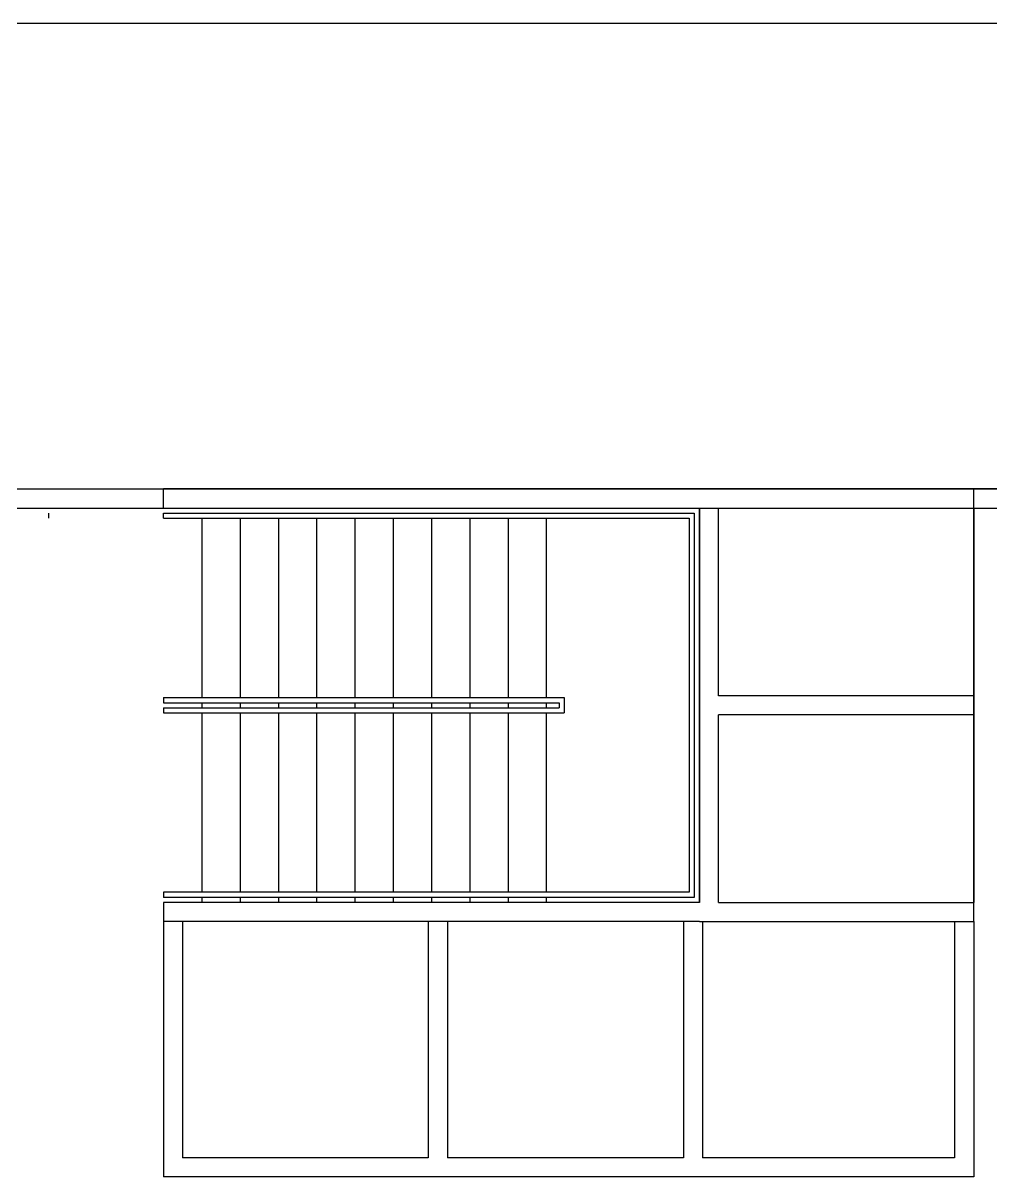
# Model space of a CAD drawing. Header units: inches. Extents: x -55 to 844, y -103 to 167.
# Drawn here: x 652.9 to 660.49, y 57.66 to 66.7 of the extents above; entities that cross this region are included whole.
import ezdxf

# ---------------------------------------------------------------- set-up
doc = ezdxf.new("R2010")
doc.units = ezdxf.units.IN
doc.header["$MEASUREMENT"] = 0
doc.layers.add('VISTA', color=3, linetype='Continuous')

# ---------------------------------------------------------------- blocks, each defined once
blk = doc.blocks.new('gdfsf')
for p, q in [((257.9996, 16.3714), (251.6496, 16.3714)), ((251.6496, 16.2214), (251.6496, 16.3714)), ((257.9996, 12.9814), (257.9996, 16.3714)), ((251.6496, 16.2214), (255.8496, 16.2214)), ((255.8496, 13.1314), (255.8496, 16.2214)), ((255.9996, 14.7514), (255.9996, 16.2214)), ((257.9996, 16.2214), (257.9996, 13.1314)), ((250.7496, 16.1814), (250.7496, 16.1414)), ((251.6496, 16.1814), (255.8096, 16.1814)), ((251.6496, 16.1414), (251.6496, 16.1814)), ((251.6496, 16.1414), (255.7696, 16.1414)), ((251.6496, 14.7363), (254.7896, 14.7363)), ((251.6496, 14.7363), (251.6496, 14.6963)), ((257.9996, 14.7514), (255.9996, 14.7514)), ((251.6496, 14.6963), (254.7496, 14.6963)), ((251.6496, 14.6563), (254.7496, 14.6563)), ((251.6496, 14.6563), (251.6496, 14.6163)), ((252.2496, 14.6963), (252.2496, 14.6563)), ((251.6496, 14.6163), (254.7896, 14.6163)), ((255.9996, 13.1314), (255.9996, 14.6014)), ((257.9996, 14.6014), (255.9996, 14.6014)), ((255.7696, 13.2114), (251.6496, 13.2114)), ((251.6496, 13.2114), (251.6496, 13.1714)), ((255.8096, 13.1714), (251.6496, 13.1714)), ((255.8496, 13.1314), (251.6496, 13.1314)), ((251.6496, 13.1314), (251.6496, 13.0274)), ((255.9996, 13.1314), (257.9996, 13.1314)), ((251.6496, 13.0274), (251.6496, 12.9814)), ((255.8496, 12.9814), (251.6496, 12.9814)), ((255.8496, 12.9814), (257.9996, 12.9814))]:
    blk.add_line(p, q)
blk.add_lwpolyline([(255.9996, 16.2214), (257.9996, 16.2214)])
at = {"layer": 'VISTA'}
for p, q in [((255.8496, 16.2214), (255.8496, 13.1314)), ((251.9496, 16.1414), (251.9496, 14.7363)), ((252.2496, 16.1414), (252.2496, 14.7363)), ((252.5496, 16.1414), (252.5496, 14.7363)), ((252.8496, 16.1414), (252.8496, 14.7363)), ((253.1496, 16.1414), (253.1496, 14.7363)), ((253.4496, 16.1414), (253.4496, 14.7363)), ((253.7496, 16.1414), (253.7496, 14.7363)), ((254.0496, 16.1414), (254.0496, 14.7363)), ((254.3496, 16.1414), (254.3496, 14.7363)), ((254.6496, 16.1414), (254.6496, 14.7363)), ((255.7696, 16.1414), (255.7696, 13.2114)), ((255.8096, 16.1814), (255.8096, 13.1714)), ((254.7896, 14.7363), (254.7896, 14.6163)), ((251.9496, 14.6963), (251.9496, 14.6563)), ((252.5496, 14.6963), (252.5496, 14.6563)), ((252.8496, 14.6963), (252.8496, 14.6563)), ((253.1496, 14.6963), (253.1496, 14.6563)), ((253.4496, 14.6963), (253.4496, 14.6563)), ((253.7496, 14.6963), (253.7496, 14.6563)), ((254.0496, 14.6963), (254.0496, 14.6563)), ((254.3496, 14.6963), (254.3496, 14.6563)), ((254.6496, 14.6963), (254.6496, 14.6563)), ((254.7496, 14.6963), (254.7496, 14.6563)), ((251.9496, 14.6163), (251.9496, 13.2114)), ((252.2496, 14.6163), (252.2496, 13.2114)), ((252.5496, 14.6163), (252.5496, 13.2114)), ((252.8496, 14.6163), (252.8496, 13.2114)), ((253.1496, 14.6163), (253.1496, 14.5314)), ((253.1496, 14.6163), (253.1496, 13.2114)), ((253.4496, 14.6163), (253.4496, 13.2114)), ((253.7496, 14.6163), (253.7496, 13.2114)), ((254.0496, 14.6163), (254.0496, 13.2114)), ((254.3496, 14.6163), (254.3496, 13.2114)), ((254.6496, 14.6163), (254.6496, 13.2114)), ((251.9496, 13.1714), (251.9496, 13.1314)), ((252.2496, 13.1714), (252.2496, 13.1314)), ((252.5496, 13.1714), (252.5496, 13.1314)), ((252.8496, 13.1714), (252.8496, 13.1314)), ((253.1496, 13.1714), (253.1496, 13.1314)), ((253.4496, 13.1714), (253.4496, 13.1314)), ((253.7496, 13.1714), (253.7496, 13.1314)), ((254.0496, 13.1714), (254.0496, 13.1314)), ((254.3496, 13.1714), (254.3496, 13.1314)), ((254.6496, 13.1714), (254.6496, 13.1314))]:
    blk.add_line(p, q, dxfattribs=at)

msp = doc.modelspace()

# ---------------------------------------------------------------- linework, layer by layer
for p, q in [((634.1931, 66.7009), (709.1931, 66.7009)), ((644.1931, 63.0509), (701.6931, 63.0509)), ((648.1931, 63.0509), (656.7902, 63.0509)), ((658.1409, 63.0509), (662.5002, 63.0509)), ((662.5002, 63.0509), (658.1409, 63.0509)), ((644.1931, 62.9009), (701.6931, 62.9009)), ((654.0052, 59.6609), (654.0052, 57.6609)), ((654.1552, 59.6609), (654.1552, 57.8109)), ((656.0802, 59.6609), (656.0802, 57.8109)), ((656.2302, 59.6609), (656.2302, 57.8109)), ((658.0802, 59.6609), (658.0802, 57.8109)), ((658.2302, 59.6609), (658.2302, 57.8109)), ((660.2052, 59.6609), (660.2052, 57.8109)), ((660.3552, 59.6609), (660.3552, 57.6609)), ((656.0802, 57.8109), (654.1552, 57.8109)), ((658.0802, 57.8109), (656.2302, 57.8109)), ((660.2052, 57.8109), (658.2302, 57.8109)), ((660.3552, 57.6609), (654.0052, 57.6609))]:
    msp.add_line(p, q)
msp.add_lwpolyline([(656.7902, 62.9009), (662.3502, 62.9009)])

# ---------------------------------------------------------------- block references
msp.add_blockref('gdfsf', (402.3556, 46.6795))

doc.saveas('drawing.dxf')
